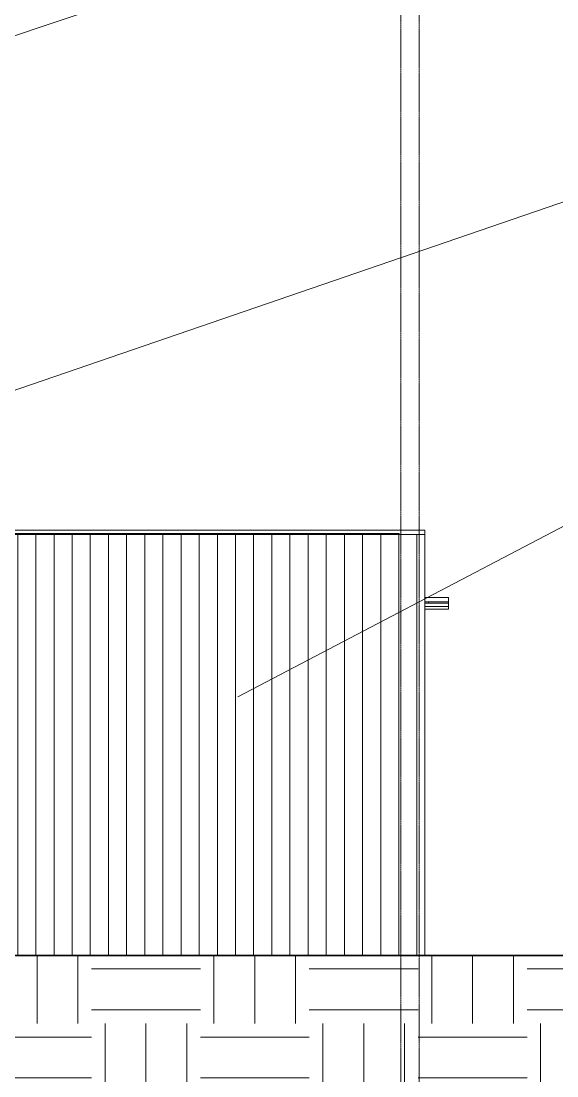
# Model space of a CAD drawing. Header units: inches. Extents: x -23445 to -52, y -314 to 853.
# Drawn here: x -7237.1 to -7000.9, y -53 to 411.9 of the extents above; entities that cross this region are included whole.
import ezdxf

# ---------------------------------------------------------------- set-up
doc = ezdxf.new("R2010")
doc.units = ezdxf.units.IN
doc.header["$MEASUREMENT"] = 0
doc.linetypes.add('Grid Line 1_2_', pattern=[0.875, 0.5, -0.125, 0.125, -0.125])
for name, color, linetype, lineweight in [('A-ANNO-IDEN', 131, 'Continuous', 9), ('A-FLOR-LEVL', 51, 'Continuous', 9), ('A-ROOF', 132, 'Continuous', 9), ('A-ROOF-PATT', 132, 'Continuous', 9), ('A-WALL', 113, 'Continuous', 9), ('A-WALL-PATT', 111, 'Continuous', 25), ('C-TOPO', 7, 'Continuous', 9), ('S-BEAM', 12, 'Continuous', 9), ('S-GRID', 1, 'Continuous', 9)]:
    doc.layers.add(name, color=color, linetype=linetype, lineweight=lineweight)
pattern_1 = [(90, (-21150.615, 0), (-8, 5e-16), [])]

# ---------------------------------------------------------------- blocks, each defined once
blk = doc.blocks.new('HSS-Hollow Structural Section - HSS1-1_2X1-1_2X1_8 - Obsolete-1396620-Building Section - North_South looking West _ Fitness Center')
at = {"layer": 'S-BEAM'}
for p, q in [((-20878.55, 155.4), (-20889.05, 155.4)), ((-20889.05, 153.86), (-20878.55, 153.86)), ((-20878.55, 155.4), (-20878.55, 155.18)), ((-20878.55, 155.18), (-20878.55, 154.15)), ((-20878.55, 154.15), (-20878.55, 153.9)), ((-20878.55, 153.9), (-20878.55, 153.86))]:
    blk.add_line(p, q, dxfattribs=at)
blk = doc.blocks.new('HSS-Hollow Structural Section - HSS1-1_2X1-1_2X1_8 - Obsolete-V179-Building Section - North_South looking West _ Fitness Center')
at = {"layer": 'S-BEAM'}
for p, q in [((-20878.55, 153.86), (-20878.55, 152.98)), ((-20889.05, 152.69), (-20878.55, 152.69)), ((-20878.55, 152.98), (-20878.55, 152.74)), ((-20878.55, 152.74), (-20878.55, 152.7))]:
    blk.add_line(p, q, dxfattribs=at)

msp = doc.modelspace()

# ---------------------------------------------------------------- hatches: boundary and pattern name
at = {"layer": 'A-ROOF-PATT'}
h = msp.add_hatch(dxfattribs=at)
h.set_pattern_fill('FP_6', color=256, style=0, pattern_type=2)
h.set_pattern_definition([(90, (-174.388, -762.154), (-16.082, 1e-15), [])])
h.paths.add_polyline_path([(-7057.63715, 155.40267), (-7048.70495, 155.40267), (-7048.70495, 155.87239), (-7059.20495, 155.87239), (-7059.20495, 155.40267)], flags=0)
h.paths.add_polyline_path([(-8616.82995, 186.21614), (-8542.95495, 186.21614), (-8542.95495, 186.71875), (-8616.82995, 186.71875)], flags=0)
at = {"layer": 'A-WALL-PATT', "lineweight": 9}
h = msp.add_hatch(dxfattribs=at)
h.set_pattern_fill('FP_51', color=256, style=0, pattern_type=2)
h.set_pattern_definition(pattern_1)
h.paths.add_polyline_path([(-7291.95495, 0), (-7070.45495, 0), (-7070.45495, 186), (-7291.95495, 185.97751), (-7291.95495, 0.33127)], flags=0)
h = msp.add_hatch(dxfattribs=at)
h.set_pattern_fill('FP_51', color=256, style=0, pattern_type=2)
h.set_pattern_definition(pattern_1)
h.paths.add_polyline_path([(-7070.45495, 0), (-7059.20495, 0), (-7059.20495, 185.60156), (-7070.45495, 185.60156), (-7070.45495, 61.59675)], flags=0)
at = {"layer": 'C-TOPO'}
h = msp.add_hatch(dxfattribs=at)
h.set_pattern_fill('FP_46', color=256, style=0, pattern_type=2)
h.set_pattern_definition([(0, (-21606.15, 72.08), (48, 48), [48, -48]), (0, (-21606.15, 90.08), (48, 48), [48, -48]), (0, (-21606.15, 108.08), (48, 48), [48, -48]), (90, (-21600.15, 114.08), (-48, 48), [48, -48]), (90, (-21582.15, 114.08), (-48, 48), [48, -48]), (90, (-21564.15, 114.08), (-48, 48), [48, -48])])
h.paths.add_polyline_path([(-6827.47569, -99.61925), (-6725.24649, -99.61925), (-6725.24649, 0), (-7292.45495, 0), (-7292.45495, -36), (-7289.45495, -36), (-7289.45495, -48), (-7295.09979, -48), (-7295.09979, -99.61925), (-6830.39763, -99.61925)], flags=0)

# ---------------------------------------------------------------- linework, layer by layer
at = {"layer": 'A-ANNO-IDEN', "color": 153}
for p, q in [((-7354.90689, 366.87194), (-6988.1456, 490.08185)), ((-7361.47808, 207.52045), (-6988.1456, 335.65876)), ((-7141.6314, 114.05008), (-6983.8331, 196.70633))]:
    msp.add_line(p, q, dxfattribs=at)
at = {"layer": 'A-FLOR-LEVL', "linetype": 'Grid Line 1_2_'}
msp.add_line((-9397.52325, 0), (-6347.23966, 0), dxfattribs=at)
at = {"layer": 'A-ROOF'}
for p, q in [((-7291.95495, 187.60329), (-7059.20495, 187.60329)), ((-7059.20495, 187.60329), (-7059.20495, 185.60156)), ((-7070.45495, 185.60156), (-7291.95495, 185.60156)), ((-7059.20495, 157.87413), (-7048.70495, 157.87413)), ((-7048.70495, 155.87239), (-7059.20495, 155.87239)), ((-7048.70495, 155.41233), (-7048.70495, 157.87413))]:
    msp.add_line(p, q, dxfattribs=at)
at = {"layer": 'A-WALL'}
for p, q in [((-7070.45495, 186), (-7291.95495, 186)), ((-7070.45495, 185.60156), (-7070.45495, 186)), ((-7059.20495, 185.60156), (-7070.45495, 185.60156)), ((-7059.20495, 185.60156), (-7059.20495, 0))]:
    msp.add_line(p, q, dxfattribs=at)
at = {"layer": 'C-TOPO', "lineweight": 35}
for p, q in [((-7161.70204, 0), (-7292.45495, 0)), ((-7142.85329, 0), (-7161.70204, 0)), ((-7086.19506, 0), (-7142.85329, 0)), ((-6985.81661, 0), (-7086.19506, 0))]:
    msp.add_line(p, q, dxfattribs=at)
at = {"layer": 'C-TOPO'}
for p, q in [((-7161.70146, 0), (-7292.45495, 0)), ((-7142.85331, 0), (-7161.70146, 0)), ((-7142.85331, 0), (-7086.19462, 0)), ((-6985.81621, 0), (-7086.19462, 0))]:
    msp.add_line(p, q, dxfattribs=at)
at = {"layer": 'S-GRID', "linetype": 'Grid Line 1_2_'}
for p, q in [((-7069.70495, -293.03588), (-7069.70495, 738.65708)), ((-7061.70495, -293.03588), (-7061.70495, 738.65708))]:
    msp.add_line(p, q, dxfattribs=at)

# ---------------------------------------------------------------- block references
at = {"layer": 'S-BEAM'}
for name in ['HSS-Hollow Structural Section - HSS1-1_2X1-1_2X1_8 - Obsolete-1396620-Building Section - North_South looking West _ Fitness Center', 'HSS-Hollow Structural Section - HSS1-1_2X1-1_2X1_8 - Obsolete-V179-Building Section - North_South looking West _ Fitness Center']:
    msp.add_blockref(name, (13829.84786, 0), dxfattribs=at)

doc.saveas('drawing.dxf')
